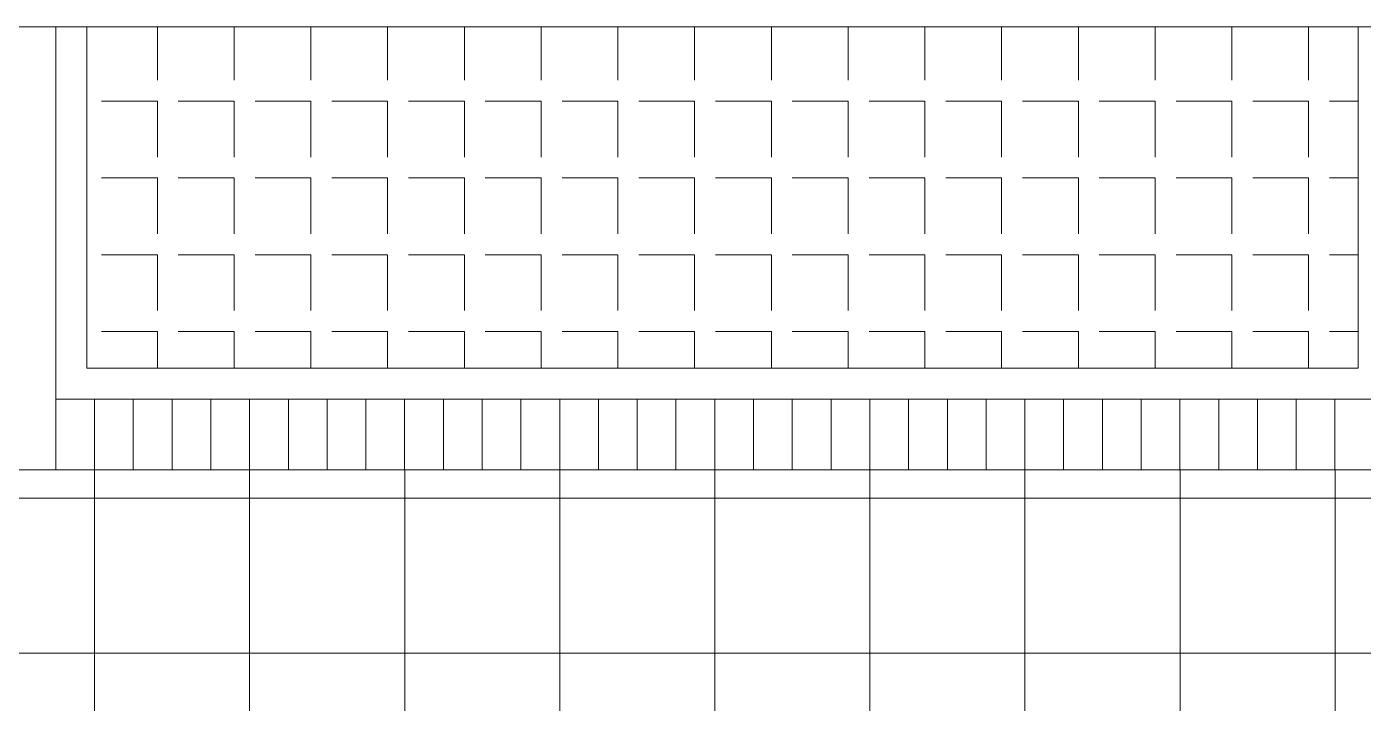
# Model space of a CAD drawing. Header units: metres. Extents: x 500 to 621, y -238 to -209.
# Drawn here: x 545.45 to 549.76, y -228.734 to -226.553 of the extents above; entities that cross this region are included whole.
import ezdxf

# ---------------------------------------------------------------- set-up
doc = ezdxf.new("R2010")
doc.units = ezdxf.units.M
doc.header["$LTSCALE"] = 6
doc.header["$MEASUREMENT"] = 0
doc.layers.get('0').update_dxf_attribs({"lineweight": 0})
doc.layers.add('Hatch', color=8, linetype='Continuous', lineweight=0)
doc.layers.add('LINE0.1', color=1, linetype='Continuous', lineweight=0)

msp = doc.modelspace()

# ---------------------------------------------------------------- hatches: boundary and pattern name
at = {"layer": 'Hatch'}
h = msp.add_hatch(dxfattribs=at)
h.set_pattern_fill('ANSI37', color=8, scale=4, angle=45, style=0)
h.set_pattern_definition([(90, (-3.33167, -1.0729), (-0.5, 1e-16), []), (180, (-3.33167, -1.0729), (-1e-16, -0.5), [])])
h.paths.add_polyline_path([(550.9616, -228.8601), (550.9616, -227.981), (544.0432, -227.9814), (544.0432, -231.5976, 0.252696), (547.435, -230.1878, -0.281111)])
h.paths.add_polyline_path([(545.6777, -229.3198), (545.8265, -229.3208), (545.8275, -229.1719, 0.414214)], flags=16)
h.paths.add_polyline_path([(545.6228, -230.0093), (546.9023, -230.0093), (546.9023, -229.5065), (545.6228, -229.5065)], flags=24)
h.paths.add_polyline_path([(546.5973, -229.684), (546.1779, -229.684), (546.1779, -229.3453), (546.5973, -229.3453)], flags=24)
h.paths.add_polyline_path([(545.9546, -229.2999), (546.576, -229.3039), (546.5773, -229.1071), (545.9558, -229.1032)], flags=24)
at = {"layer": 'LINE0.1', "linetype": 'Continuous'}
h = msp.add_hatch(dxfattribs=at)
h.set_pattern_fill('ANSI31', color=8, angle=45)
h.set_pattern_definition([(90, (-3.33167, -1.07289), (-0.125, 0), [])])
h.paths.add_polyline_path([(545.5432, -226.5531), (544.0432, -226.5532), (544.0432, -227.9814), (550.9616, -227.981), (550.9616, -226.5528), (549.8432, -226.5528), (549.8432, -227.7529), (545.5432, -227.7529)])
at = {"layer": 'LINE0.1'}
h = msp.add_hatch(dxfattribs=at)
h.set_pattern_fill('ANGLE', color=8, scale=0.9, angle=180)
h.set_pattern_definition([(180, (-3.33167, -1.0729), (0, -0.2475), [0.18, -0.0675]), (270, (-3.33167, -1.0729), (0.2475, 0), [0.18, -0.0675])])
h.paths.add_polyline_path([(549.7432, -226.5528), (545.6432, -226.5531), (545.6432, -227.6529), (549.7432, -227.6529)])

# ---------------------------------------------------------------- linework, layer by layer
for p, q in [((551.161, -226.5527), (543.8432, -226.5532)), ((545.5432, -226.553), (545.5432, -227.7529)), ((545.6432, -226.553), (545.6432, -227.6529)), ((549.7432, -226.5528), (549.7432, -227.6529)), ((549.7432, -227.6529), (545.6432, -227.6529)), ((549.8432, -227.7529), (545.5432, -227.7529)), ((550.9616, -227.981), (544.0432, -227.9814))]:
    msp.add_line(p, q)

doc.saveas('drawing.dxf')
